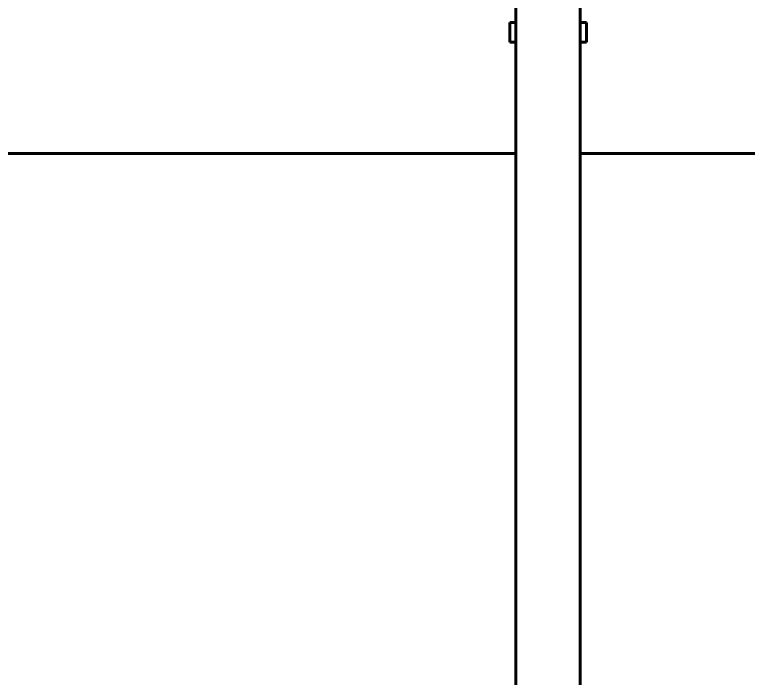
# Model space of a CAD drawing. Header units: millimetres. Extents: x 0 to 840, y 0 to 594.
# Drawn here: x 739.56 to 747.94, y 269.76 to 277.32 of the extents above; entities that cross this region are included whole.
import ezdxf

# ---------------------------------------------------------------- set-up
doc = ezdxf.new("R2010")
doc.units = ezdxf.units.MM
doc.linetypes.add('K5LT_BASIC', pattern=[0])
doc.layers.add('Системный слой', color=7, linetype='Continuous')

msp = doc.modelspace()

# ---------------------------------------------------------------- linework, layer by layer
at = {"layer": 'Системный слой', "color": 5, "linetype": 'K5LT_BASIC', "lineweight": 60, "true_color": 0x0000ff}
for p, q in [((745.28288, 277.41126), (745.28476, 259.12916)), ((746.01788, 277.41126), (746.016, 259.12916)), ((745.28288, 277.2364), (745.21288, 277.2364)), ((745.21288, 277.2364), (745.21288, 277.0089)), ((746.01788, 277.2364), (746.08788, 277.2364)), ((746.08788, 277.2364), (746.08788, 277.0089)), ((745.21288, 277.0089), (745.28288, 277.0089)), ((746.08788, 277.0089), (746.01788, 277.0089)), ((745.28288, 275.74222), (708.58137, 275.74222)), ((782.71124, 275.74222), (746.01788, 275.74222))]:
    msp.add_line(p, q, dxfattribs=at)

doc.saveas('drawing.dxf')
